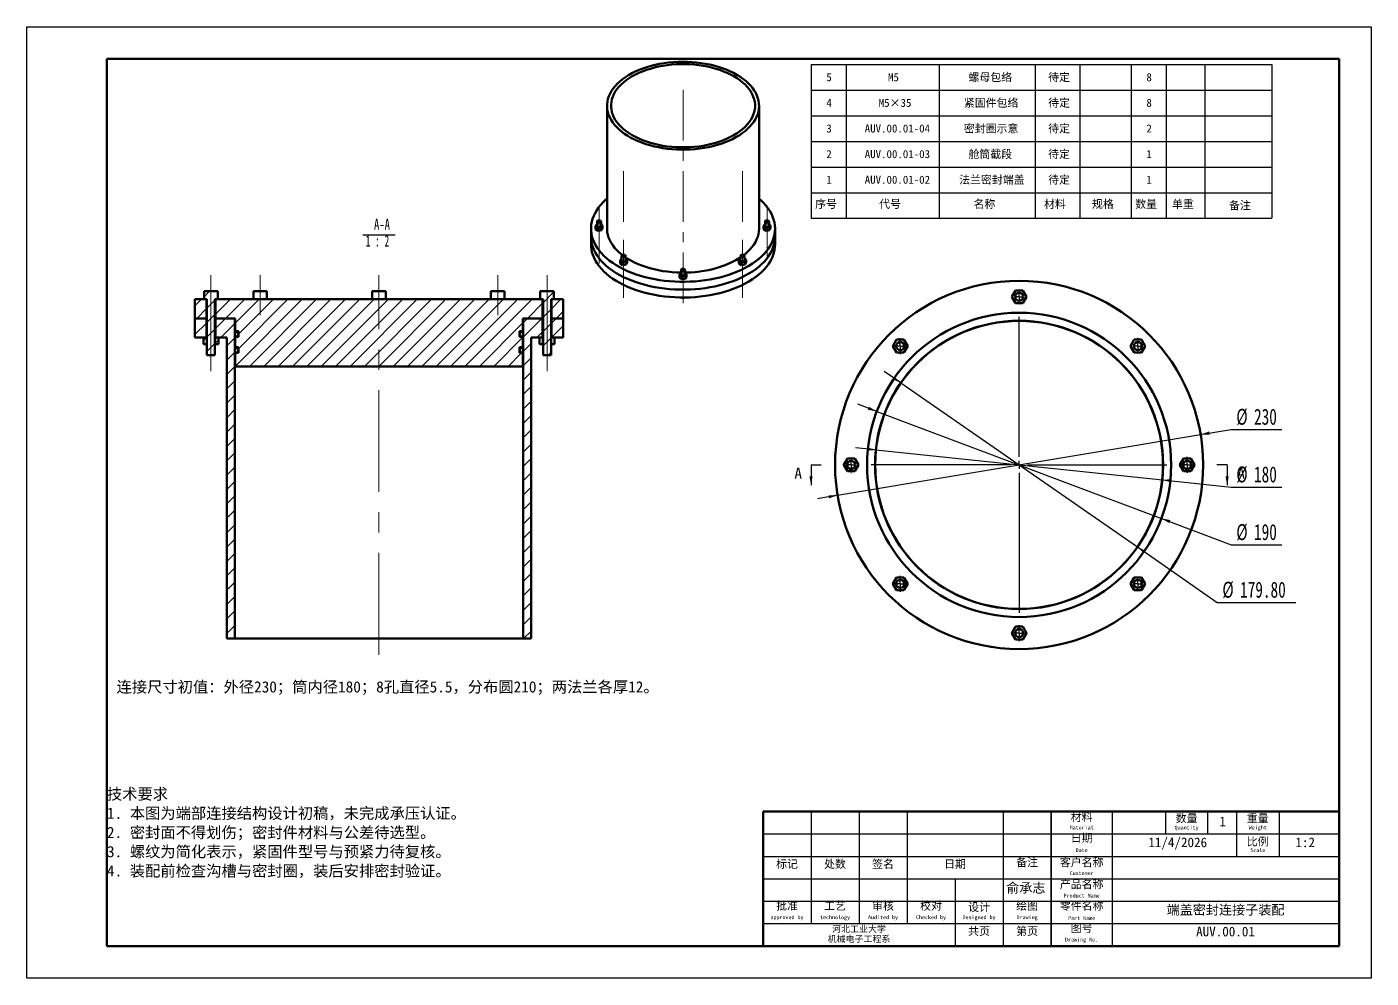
# Model space of a CAD drawing. Header units: millimetres. Extents: x 0 to 420, y 0 to 297.
import ezdxf

# ---------------------------------------------------------------- set-up
doc = ezdxf.new("R2010")
doc.units = ezdxf.units.MM
doc.linetypes.add('CENTERX2', pattern=[20.32, 12.7, -2.54, 2.54, -2.54])
for name, color, linetype in [('2_细实线层', 4, 'Continuous'), ('3_文字层', 174, 'Continuous'), ('9中心线层', 1, 'Continuous')]:
    doc.layers.add(name, color=color, linetype=linetype)
doc.layers.add('4_图框轮廓', color=1, linetype='Continuous', lineweight=50)
doc.styles.add('AUV_FANGSONG', font='simfang.ttf')
doc.styles.add('SLDTEXTSTYLE3', font='TXT', dxfattribs={"width": 0.7})
doc.styles.add('SLDTEXTSTYLE4', font='TXT', dxfattribs={"width": 0.62})
doc.dimstyles.new('SLDDIMSTYLE0', dxfattribs={"dimtxt": 5, "dimasz": 2.8, "dimexe": 0, "dimexo": 0.0625, "dimgap": 1.25, "dimtad": 2, "dimlfac": 2, "dimrnd": 1e-09, "dimzin": 4, "dimdsep": 46, "dimtxsty": 'SLDTEXTSTYLE3', "dimsah": 1, "dimcen": 0, "dimadec": 0, "dimazin": 1, "dimtfac": 1, "dimtmove": 0, "dimatfit": 3, "dimfxl": 1, "dimfrac": 2, "dimtolj": 1, "dimtzin": 12, "dimarcsym": 0})
doc.dimstyles.new('SLDDIMSTYLE1', dxfattribs={"dimtxt": 5, "dimasz": 2.8, "dimexe": 0, "dimexo": 0.0625, "dimgap": 1.25, "dimtad": 2, "dimlfac": 2, "dimrnd": 1e-09, "dimzin": 12, "dimdsep": 46, "dimtxsty": 'SLDTEXTSTYLE3', "dimsah": 1, "dimcen": 0, "dimadec": 0, "dimazin": 3, "dimtfac": 1, "dimtmove": 0, "dimatfit": 3, "dimfxl": 1, "dimfrac": 2, "dimtolj": 1, "dimtzin": 12, "dimarcsym": 0})

# ---------------------------------------------------------------- blocks, each defined once
blk = doc.blocks.new('SW_TABLEANNOTATION_0')
at = {"color": 0, "linetype": 'Continuous', "lineweight": 25}
for p, q in [((0, 40), (0, 32)), ((0, 40), (11, 40)), ((11, 40), (11, 32)), ((11, 40), (40, 40)), ((40, 40), (40, 32)), ((40, 40), (70, 40)), ((70, 40), (70, 32)), ((70, 40), (84, 40)), ((84, 40), (84, 32)), ((84, 40), (100, 40)), ((100, 40), (100, 32)), ((100, 40), (111, 40)), ((111, 40), (111, 32)), ((111, 40), (123, 40)), ((123, 40), (123, 32)), ((123, 40), (144, 40)), ((144, 40), (144, 32)), ((0, 32), (0, 24)), ((0, 32), (11, 32)), ((11, 32), (11, 24)), ((11, 32), (40, 32)), ((40, 32), (40, 24)), ((40, 32), (70, 32)), ((70, 32), (70, 24)), ((70, 32), (84, 32)), ((84, 32), (84, 24)), ((84, 32), (100, 32)), ((100, 32), (100, 24)), ((100, 32), (111, 32)), ((111, 32), (111, 24)), ((111, 32), (123, 32)), ((123, 32), (123, 24)), ((123, 32), (144, 32)), ((144, 32), (144, 24)), ((0, 24), (0, 16)), ((0, 24), (11, 24)), ((11, 24), (11, 16)), ((11, 24), (40, 24)), ((40, 24), (40, 16)), ((40, 24), (70, 24)), ((70, 24), (70, 16)), ((70, 24), (84, 24)), ((84, 24), (84, 16)), ((84, 24), (100, 24)), ((100, 24), (100, 16)), ((100, 24), (111, 24)), ((111, 24), (111, 16)), ((111, 24), (123, 24)), ((123, 24), (123, 16)), ((123, 24), (144, 24)), ((144, 24), (144, 16)), ((0, 16), (0, 8)), ((0, 16), (11, 16)), ((11, 16), (11, 8)), ((11, 16), (40, 16)), ((40, 16), (40, 8)), ((40, 16), (70, 16)), ((70, 16), (70, 8)), ((70, 16), (84, 16)), ((84, 16), (84, 8)), ((84, 16), (100, 16)), ((100, 16), (100, 8)), ((100, 16), (111, 16)), ((111, 16), (111, 8)), ((111, 16), (123, 16)), ((123, 16), (123, 8)), ((123, 16), (144, 16)), ((144, 16), (144, 8)), ((0, 8), (0, 0)), ((0, 8), (11, 8)), ((11, 8), (11, 0)), ((11, 8), (40, 8)), ((40, 8), (40, 0)), ((40, 8), (70, 8)), ((70, 8), (70, 0)), ((70, 8), (84, 8)), ((84, 8), (84, 0)), ((84, 8), (100, 8)), ((100, 8), (100, 0)), ((100, 8), (111, 8)), ((111, 8), (111, 0)), ((111, 8), (123, 8)), ((123, 8), (123, 0)), ((123, 8), (144, 8)), ((144, 8), (144, 0)), ((0, 0), (0, -8)), ((0, 0), (11, 0)), ((11, 0), (11, -8)), ((11, 0), (40, 0)), ((40, 0), (40, -8)), ((40, 0), (70, 0)), ((70, 0), (70, -8)), ((70, 0), (84, 0)), ((84, 0), (84, -8)), ((84, 0), (100, 0)), ((100, 0), (100, -8)), ((100, 0), (111, 0)), ((111, 0), (111, -8)), ((111, 0), (123, 0)), ((123, 0), (123, -8)), ((123, 0), (144, 0)), ((144, 0), (144, -8)), ((0, -8), (11, -8)), ((11, -8), (40, -8)), ((40, -8), (70, -8)), ((70, -8), (84, -8)), ((84, -8), (100, -8)), ((100, -8), (111, -8)), ((111, -8), (123, -8)), ((123, -8), (144, -8))]:
    blk.add_line(p, q, dxfattribs=at)
at = {"color": 0, "linetype": 'Continuous', "lineweight": 0, "char_height": 2.5, "attachment_point": 1, "style": 'AUV_FANGSONG'}
for s, insert in [('5', (4.77, 37.3)), ('M5', (24.05, 37.3)), ('螺母包络', (49.18, 37.3)), ('待定', (74.09, 37.3)), ('8', (104.77, 37.3)), ('紧固件包络', (47.73, 29.3)), ('待定', (74.09, 29.3)), ('4', (4.77, 29.3)), ('M5×35', (21.14, 29.3)), ('8', (104.77, 29.3)), ('3', (4.77, 21.3)), ('AUV.00.01-04', (16.77, 21.3)), ('密封圈示意', (47.73, 21.3)), ('待定', (74.09, 21.3)), ('2', (104.77, 21.3)), ('2', (4.77, 13.3)), ('AUV.00.01-03', (16.77, 13.3)), ('舱筒截段', (49.18, 13.3)), ('待定', (74.09, 13.3)), ('1', (104.77, 13.3)), ('1', (4.77, 5.3)), ('AUV.00.01-02', (16.77, 5.3)), ('法兰密封端盖', (46.27, 5.3)), ('待定', (74.09, 5.3)), ('1', (104.77, 5.3)), ('序号', (1.27, -2.29)), ('代号', (21.27, -2.29)), ('名称', (50.77, -2.29)), ('材料', (72.77, -2.29)), ('规格', (87.77, -2.29)), ('数量', (101.27, -2.29)), ('单重', (112.77, -2.29)), ('备注', (130.59, -2.7))]:
    blk.add_mtext(s, dxfattribs=dict(at, insert=insert))
blk = doc.blocks.new('_D')
at = {"layer": '9中心线层', "transparency": 16777216}
for p, q in [((273.05, 185.6), (267.84, 189.22)), ((273.05, 185.6), (346.95, 134.4)), ((346.95, 134.4), (371.92, 117.09)), ((371.92, 117.09), (396.49, 117.09))]:
    blk.add_line(p, q, dxfattribs=at)
for points in [[(273.05, 185.6), (271.04, 187.62), (270.46, 186.78)], [(346.95, 134.4), (348.96, 132.38), (349.54, 133.22)]]:
    blk.add_solid(points, dxfattribs=at)
at = {"layer": '9中心线层', "transparency": 16777216, "char_height": 5, "attachment_point": 1, "style": 'SLDTEXTSTYLE3'}
for s, insert in [('%%c', (373.51, 123.54)), ('179.80', (379.04, 123.54))]:
    blk.add_mtext(s, dxfattribs=dict(at, insert=insert))
blk = doc.blocks.new('_D_1')
at = {"layer": '9中心线层', "transparency": 16777216}
for p, q in [((265.54, 176.71), (259.59, 178.94)), ((265.54, 176.71), (354.46, 143.29)), ((354.46, 143.29), (376.28, 135.09)), ((376.28, 135.09), (392.13, 135.09))]:
    blk.add_line(p, q, dxfattribs=at)
for points in [[(265.54, 176.71), (263.09, 178.17), (262.74, 177.22)], [(354.46, 143.29), (356.91, 141.83), (357.26, 142.78)]]:
    blk.add_solid(points, dxfattribs=at)
at = {"layer": '9中心线层', "transparency": 16777216, "char_height": 5, "attachment_point": 1, "style": 'SLDTEXTSTYLE3'}
for s, insert in [('%%c', (377.87, 141.54)), ('190', (383.4, 141.54))]:
    blk.add_mtext(s, dxfattribs=dict(at, insert=insert))
blk = doc.blocks.new('_D_2')
at = {"layer": '9中心线层', "transparency": 16777216}
for p, q in [((265.24, 164.67), (258.93, 165.32)), ((265.24, 164.67), (354.76, 155.33)), ((354.76, 155.33), (376.28, 153.09)), ((376.28, 153.09), (392.13, 153.09))]:
    blk.add_line(p, q, dxfattribs=at)
for points in [[(265.24, 164.67), (262.51, 165.46), (262.4, 164.45)], [(354.76, 155.33), (357.49, 154.54), (357.6, 155.55)]]:
    blk.add_solid(points, dxfattribs=at)
at = {"layer": '9中心线层', "transparency": 16777216, "char_height": 5, "attachment_point": 1, "style": 'SLDTEXTSTYLE3'}
for s, insert in [('%%c', (377.87, 159.54)), ('180', (383.4, 159.54))]:
    blk.add_mtext(s, dxfattribs=dict(at, insert=insert))
blk = doc.blocks.new('_D_3')
at = {"layer": '9中心线层', "transparency": 16777216}
for p, q in [((253.29, 150.51), (366.71, 169.49)), ((366.71, 169.49), (376.28, 171.09)), ((376.28, 171.09), (392.13, 171.09)), ((253.29, 150.51), (247.03, 149.46))]:
    blk.add_line(p, q, dxfattribs=at)
for points in [[(366.71, 169.49), (369.56, 169.45), (369.39, 170.45)], [(253.29, 150.51), (250.44, 150.55), (250.61, 149.55)]]:
    blk.add_solid(points, dxfattribs=at)
at = {"layer": '9中心线层', "transparency": 16777216, "char_height": 5, "attachment_point": 1, "style": 'SLDTEXTSTYLE3'}
for s, insert in [('%%c', (377.87, 177.54)), ('230', (383.4, 177.54))]:
    blk.add_mtext(s, dxfattribs=dict(at, insert=insert))
blk = doc.blocks.new('SW_CENTERMARKSYMBOL_0')
at = {"layer": '9中心线层', "color": 0}
for p, q in [((0, 2.5), (0, 46.2)), ((-2.5, 0), (-46.2, 0)), ((0, 0), (-1.25, 0)), ((0, 0), (0, 1.25)), ((0, 0), (0, -1.25)), ((0, 0), (1.25, 0)), ((2.5, 0), (46.2, 0)), ((0, -2.5), (0, -46.2))]:
    blk.add_line(p, q, dxfattribs=at)
blk = doc.blocks.new('SW_CENTERMARKSYMBOL_1')
at = {"layer": '9中心线层', "color": 0}
for p, q in [((-2.5, 0), (-2.525, 0)), ((0, 0), (-1.25, 0)), ((0, 2.5), (0, 2.525)), ((0, 0), (0, 1.25)), ((0, 0), (0, -1.25)), ((0, 0), (1.25, 0)), ((2.5, 0), (2.525, 0)), ((0, -2.5), (0, -2.525))]:
    blk.add_line(p, q, dxfattribs=at)
blk = doc.blocks.new('SW_CENTERMARKSYMBOL_2')
at = {"layer": '9中心线层', "color": 0}
for p, q in [((-2.5, 0), (-2.525, 0)), ((0, 0), (-1.25, 0)), ((0, 2.5), (0, 2.525)), ((0, 0), (0, 1.25)), ((0, 0), (0, -1.25)), ((0, 0), (1.25, 0)), ((2.5, 0), (2.525, 0)), ((0, -2.5), (0, -2.525))]:
    blk.add_line(p, q, dxfattribs=at)
blk = doc.blocks.new('SW_CENTERMARKSYMBOL_3')
at = {"layer": '9中心线层', "color": 0}
for p, q in [((-2.5, 0), (-2.525, 0)), ((0, 0), (-1.25, 0)), ((0, 2.5), (0, 2.525)), ((0, 0), (0, 1.25)), ((0, 0), (0, -1.25)), ((0, 0), (1.25, 0)), ((2.5, 0), (2.525, 0)), ((0, -2.5), (0, -2.525))]:
    blk.add_line(p, q, dxfattribs=at)
blk = doc.blocks.new('SW_CENTERMARKSYMBOL_4')
at = {"layer": '9中心线层', "color": 0}
for p, q in [((-1.25, 0), (-2.5, 0)), ((0, 0), (-1.25, 0)), ((0, 1.25), (0, 2.5)), ((0, 0), (0, 1.25)), ((0, 0), (0, -1.25)), ((0, 0), (1.25, 0)), ((1.25, 0), (2.5, 0)), ((0, -1.25), (0, -2.5))]:
    blk.add_line(p, q, dxfattribs=at)
blk = doc.blocks.new('SW_CENTERMARKSYMBOL_5')
at = {"layer": '9中心线层', "color": 0}
for p, q in [((-1.25, 0), (-2.5, 0)), ((0, 0), (-1.25, 0)), ((0, 1.25), (0, 2.5)), ((0, 0), (0, 1.25)), ((0, 0), (0, -1.25)), ((0, 0), (1.25, 0)), ((1.25, 0), (2.5, 0)), ((0, -1.25), (0, -2.5))]:
    blk.add_line(p, q, dxfattribs=at)
blk = doc.blocks.new('SW_CENTERMARKSYMBOL_6')
at = {"layer": '9中心线层', "color": 0}
for p, q in [((-1.25, 0), (-2.5, 0)), ((0, 0), (-1.25, 0)), ((0, 1.25), (0, 2.5)), ((0, 0), (0, 1.25)), ((0, 0), (0, -1.25)), ((0, 0), (1.25, 0)), ((1.25, 0), (2.5, 0)), ((0, -1.25), (0, -2.5))]:
    blk.add_line(p, q, dxfattribs=at)
blk = doc.blocks.new('SW_CENTERMARKSYMBOL_7')
at = {"layer": '9中心线层', "color": 0}
for p, q in [((-1.25, 0), (-2.5, 0)), ((0, 0), (-1.25, 0)), ((0, 1.25), (0, 2.5)), ((0, 0), (0, 1.25)), ((0, 0), (0, -1.25)), ((0, 0), (1.25, 0)), ((1.25, 0), (2.5, 0)), ((0, -1.25), (0, -2.5))]:
    blk.add_line(p, q, dxfattribs=at)
blk = doc.blocks.new('SW_CENTERMARKSYMBOL_8')
at = {"layer": '9中心线层', "color": 0}
for p, q in [((-2.5, 0), (-2.525, 0)), ((0, 0), (-1.25, 0)), ((0, 2.5), (0, 2.525)), ((0, 0), (0, 1.25)), ((0, 0), (0, -1.25)), ((0, 0), (1.25, 0)), ((2.5, 0), (2.525, 0)), ((0, -2.5), (0, -2.525))]:
    blk.add_line(p, q, dxfattribs=at)
blk = doc.blocks.new('SW_NOTE_0')
at = {"layer": '9中心线层', "color": 0}
blk.add_line((-2.04, -0.57), (8.15, -0.57), dxfattribs=at)
at = {"layer": '9中心线层', "color": 0, "char_height": 3.5, "attachment_point": 2}
for s, insert, style in [('A-A', (3.99, 4.51), 'SLDTEXTSTYLE3'), ('1 : 2', (2.56, -0.71), 'SLDTEXTSTYLE4')]:
    blk.add_mtext(s, dxfattribs=dict(at, insert=insert, style=style))

msp = doc.modelspace()

# ---------------------------------------------------------------- hatches: boundary and pattern name
at = {"layer": '9中心线层', "linetype": 'Continuous', "lineweight": 18}
h = msp.add_hatch(dxfattribs=at)
h.set_pattern_fill('ANSI31', color=256, style=0)
h.paths.add_polyline_path([(59.625, 214.25), (55.375, 214.25), (55.375, 211.75), (56.25, 211.75), (56.25, 194.25), (58.75, 194.25), (58.75, 211.75), (59.625, 211.75)], flags=0)
h = msp.add_hatch(dxfattribs=at)
h.set_pattern_fill('ANSI31', color=256, style=0)
h.paths.add_polyline_path([(164.625, 214.25), (160.375, 214.25), (160.375, 211.75), (161.25, 211.75), (161.25, 194.25), (163.75, 194.25), (163.75, 211.75), (164.625, 211.75)], flags=0)
h = msp.add_hatch(dxfattribs=at)
h.set_pattern_fill('ANSI31', color=256, style=0)
h.paths.add_polyline_path([(56.125, 211.75), (52.5, 211.75), (52.5, 205.75), (56.125, 205.75)], flags=0)
h = msp.add_hatch(dxfattribs=at)
h.set_pattern_fill('ANSI31', color=256, style=0)
h.paths.add_polyline_path([(65.05, 194.95), (65.05, 190.75), (154.95, 190.75), (154.95, 194.95), (153.925, 194.95), (153.925, 196.75), (154.95, 196.75), (154.95, 199.95), (153.925, 199.95), (153.925, 201.75), (154.95, 201.75), (154.95, 205.75), (161.125, 205.75), (161.125, 211.75), (58.875, 211.75), (58.875, 205.75), (65.05, 205.75), (65.05, 201.75), (66.075, 201.75), (66.075, 199.95), (65.05, 199.95), (65.05, 196.75), (66.075, 196.75), (66.075, 194.95)], flags=0)
h = msp.add_hatch(dxfattribs=at)
h.set_pattern_fill('ANSI31', color=256, style=0)
h.paths.add_polyline_path([(167.5, 211.75), (163.875, 211.75), (163.875, 205.75), (167.5, 205.75)], flags=0)
h = msp.add_hatch(dxfattribs=at)
h.set_pattern_fill('ANSI31', color=256, style=0)
h.paths.add_polyline_path([(56.125, 205.75), (52.5, 205.75), (52.5, 199.75), (56.125, 199.75)], flags=0)
h = msp.add_hatch(dxfattribs=at)
h.set_pattern_fill('ANSI31', color=256, style=0)
h.paths.add_polyline_path([(62.5, 199.75), (62.5, 105.75), (65, 105.75), (65, 205.75), (58.875, 205.75), (58.875, 199.75)], flags=0)
h = msp.add_hatch(dxfattribs=at)
h.set_pattern_fill('ANSI31', color=256, style=0)
edge = h.paths.add_edge_path(flags=0)
edge.add_ellipse((65.5375, 200.85), major_axis=(0, -0.8166), ratio=0.65824137, start_angle=0, end_angle=0)
h = msp.add_hatch(dxfattribs=at)
h.set_pattern_fill('ANSI31', color=256, style=0)
edge = h.paths.add_edge_path(flags=0)
edge.add_ellipse((154.4625, 200.85), major_axis=(0, -0.8166), ratio=0.65824137, start_angle=0, end_angle=0)
h = msp.add_hatch(dxfattribs=at)
h.set_pattern_fill('ANSI31', color=256, style=0)
h.paths.add_polyline_path([(157.5, 105.75), (157.5, 199.75), (161.125, 199.75), (161.125, 205.75), (155, 205.75), (155, 105.75)], flags=0)
h = msp.add_hatch(dxfattribs=at)
h.set_pattern_fill('ANSI31', color=256, style=0)
h.paths.add_polyline_path([(167.5, 205.75), (163.875, 205.75), (163.875, 199.75), (167.5, 199.75)], flags=0)
h = msp.add_hatch(dxfattribs=at)
h.set_pattern_fill('ANSI31', color=256, style=0)
h.paths.add_polyline_path([(56.225, 199.75), (55.1906, 199.75), (55.1906, 197.75), (56.225, 197.75)], flags=0)
h = msp.add_hatch(dxfattribs=at)
h.set_pattern_fill('ANSI31', color=256, style=0)
h.paths.add_polyline_path([(58.775, 197.75), (59.8094, 197.75), (59.8094, 199.75), (58.775, 199.75)], flags=0)
h = msp.add_hatch(dxfattribs=at)
h.set_pattern_fill('ANSI31', color=256, style=0)
h.paths.add_polyline_path([(161.225, 199.75), (160.1906, 199.75), (160.1906, 197.75), (161.225, 197.75)], flags=0)
h = msp.add_hatch(dxfattribs=at)
h.set_pattern_fill('ANSI31', color=256, style=0)
h.paths.add_polyline_path([(163.775, 197.75), (164.8094, 197.75), (164.8094, 199.75), (163.775, 199.75)], flags=0)
h = msp.add_hatch(dxfattribs=at)
h.set_pattern_fill('ANSI31', color=256, style=0)
edge = h.paths.add_edge_path(flags=0)
edge.add_ellipse((65.5375, 195.85), major_axis=(0, -0.8166), ratio=0.65824137, start_angle=0, end_angle=0)
h = msp.add_hatch(dxfattribs=at)
h.set_pattern_fill('ANSI31', color=256, style=0)
edge = h.paths.add_edge_path(flags=0)
edge.add_ellipse((154.4625, 195.85), major_axis=(0, -0.8166), ratio=0.65824137, start_angle=0, end_angle=0)

# ---------------------------------------------------------------- linework, layer by layer
at = {"color": 7, "linetype": 'Continuous', "lineweight": 50}
for p, q in [((181.25, 272.1487), (181.25, 233.7713)), ((228.75, 233.7713), (228.75, 272.1487)), ((178.1251, 236.0167), (178.1251, 234.5153)), ((179.3751, 234.5153), (179.3751, 236.0167)), ((230.6249, 236.0167), (230.6249, 234.5153)), ((231.8749, 234.5153), (231.8749, 236.0167)), ((176.25, 233.7713), (176.25, 231.3216)), ((176.25, 231.3216), (176.25, 228.872)), ((177.9336, 235.0591), (177.6347, 234.4153)), ((177.6347, 234.4153), (178.4512, 233.9439)), ((177.6347, 234.4153), (177.6347, 233.5987)), ((177.6347, 233.5987), (178.4512, 233.1274)), ((178.1251, 235.0888), (177.9336, 235.0591)), ((178.4512, 233.9439), (179.5666, 234.1164)), ((178.4512, 233.9439), (178.4512, 233.1274)), ((178.4512, 233.1274), (179.5666, 233.2999)), ((179.8654, 234.7603), (179.3751, 235.0434)), ((179.5666, 234.1164), (179.8654, 234.7603)), ((179.5666, 234.1164), (179.5666, 233.2999)), ((179.5666, 233.2999), (179.8654, 233.9438)), ((179.8654, 234.7603), (179.8654, 233.9438)), ((230.4334, 235.0591), (230.1346, 234.4153)), ((230.1346, 234.4153), (230.9511, 233.9439)), ((230.1346, 234.4153), (230.1346, 233.5987)), ((230.1346, 233.5987), (230.9511, 233.1274)), ((230.6249, 235.0888), (230.4334, 235.0591)), ((230.9511, 233.9439), (232.0664, 234.1164)), ((230.9511, 233.9439), (230.9511, 233.1274)), ((230.9511, 233.1274), (232.0664, 233.2999)), ((232.3653, 234.7603), (231.8749, 235.0434)), ((232.0664, 234.1164), (232.3653, 234.7603)), ((232.0664, 234.1164), (232.0664, 233.2999)), ((232.0664, 233.2999), (232.3653, 233.9438)), ((232.3653, 234.7603), (232.3653, 233.9438)), ((233.75, 231.3216), (233.75, 233.7713)), ((233.75, 228.872), (233.75, 231.3216)), ((185.622, 224.3438), (185.3231, 223.6999)), ((185.3231, 223.6999), (186.1396, 223.2286)), ((185.3231, 223.6999), (185.3231, 222.8834)), ((185.3231, 222.8834), (186.1396, 222.412)), ((185.8134, 224.3734), (185.622, 224.3438)), ((185.8134, 225.3014), (185.8134, 223.7999)), ((186.1396, 223.2286), (187.2549, 223.4011)), ((186.1396, 223.2286), (186.1396, 222.412)), ((187.0634, 223.7999), (187.0634, 225.3014)), ((187.5538, 224.045), (187.0634, 224.328)), ((187.2549, 223.4011), (187.5538, 224.045)), ((187.2549, 223.4011), (187.2549, 222.5845)), ((187.2549, 222.5845), (187.5538, 223.2284)), ((187.5538, 224.045), (187.5538, 223.2284)), ((222.7451, 224.3438), (222.4462, 223.6999)), ((222.4462, 223.6999), (223.2627, 223.2286)), ((222.4462, 223.6999), (222.4462, 222.8834)), ((222.4462, 222.8834), (223.2627, 222.412)), ((222.9366, 224.3734), (222.7451, 224.3438)), ((222.9366, 225.3014), (222.9366, 223.7999)), ((223.2627, 223.2286), (224.378, 223.4011)), ((223.2627, 223.2286), (223.2627, 222.412)), ((224.1866, 223.7999), (224.1866, 225.3014)), ((224.6769, 224.045), (224.1866, 224.328)), ((224.378, 223.4011), (224.6769, 224.045)), ((224.378, 223.4011), (224.378, 222.5845)), ((224.378, 222.5845), (224.6769, 223.2284)), ((224.6769, 224.045), (224.6769, 223.2284)), ((186.1396, 222.412), (187.2549, 222.5845)), ((204.1835, 219.9054), (203.8846, 219.2615)), ((203.8846, 219.2615), (204.7011, 218.7902)), ((203.8846, 219.2615), (203.8846, 218.445)), ((203.8846, 218.445), (204.7011, 217.9736)), ((204.375, 219.935), (204.1835, 219.9054)), ((204.375, 220.863), (204.375, 219.3615)), ((204.7011, 218.7902), (205.8165, 218.9627)), ((204.7011, 218.7902), (204.7011, 217.9736)), ((205.625, 219.3615), (205.625, 220.863)), ((206.1154, 219.6066), (205.625, 219.8896)), ((205.8165, 218.9627), (206.1154, 219.6066)), ((205.8165, 218.9627), (205.8165, 218.1461)), ((205.8165, 218.1461), (206.1154, 218.79)), ((206.1154, 219.6066), (206.1154, 218.79)), ((223.2627, 222.412), (224.378, 222.5845)), ((55.375, 211.75), (55.375, 214.25)), ((55.375, 214.25), (59.625, 214.25)), ((59.625, 214.25), (59.625, 211.75)), ((70.752, 214.25), (70.752, 211.75)), ((70.752, 214.25), (72.877, 214.25)), ((72.877, 214.25), (75.002, 214.25)), ((75.002, 211.75), (75.002, 214.25)), ((107.875, 214.25), (107.875, 211.75)), ((107.875, 214.25), (110, 214.25)), ((110, 214.25), (112.125, 214.25)), ((112.125, 211.75), (112.125, 214.25)), ((144.998, 214.25), (144.998, 211.75)), ((144.998, 214.25), (147.123, 214.25)), ((147.123, 214.25), (149.248, 214.25)), ((149.248, 211.75), (149.248, 214.25)), ((160.375, 211.75), (160.375, 214.25)), ((160.375, 214.25), (164.625, 214.25)), ((164.625, 214.25), (164.625, 211.75)), ((204.7011, 217.9736), (205.8165, 218.1461)), ((308.8453, 214.5), (307.6906, 212.5)), ((311.1547, 214.5), (308.8453, 214.5)), ((312.3094, 212.5), (311.1547, 214.5)), ((52.5, 205.75), (52.5, 211.75)), ((52.5, 211.75), (56.125, 211.75)), ((56.25, 211.75), (55.375, 211.75)), ((56.125, 211.75), (56.125, 205.75)), ((56.25, 194.25), (56.25, 211.75)), ((59.625, 211.75), (58.75, 211.75)), ((58.75, 211.75), (58.75, 194.25)), ((58.875, 205.75), (58.875, 211.75)), ((58.875, 211.75), (161.125, 211.75)), ((161.25, 211.75), (160.375, 211.75)), ((161.125, 211.75), (161.125, 205.75)), ((161.25, 194.25), (161.25, 211.75)), ((164.625, 211.75), (163.75, 211.75)), ((163.75, 211.75), (163.75, 194.25)), ((163.875, 205.75), (163.875, 211.75)), ((163.875, 211.75), (167.5, 211.75)), ((167.5, 211.75), (167.5, 205.75)), ((307.6906, 212.5), (308.8453, 210.5)), ((308.8453, 210.5), (311.1547, 210.5)), ((311.1547, 210.5), (312.3094, 212.5)), ((52.5, 199.75), (52.5, 205.75)), ((52.5, 205.75), (56.125, 205.75)), ((56.125, 205.75), (52.5, 205.75)), ((56.125, 205.75), (56.125, 199.75)), ((56.125, 205.75), (56.25, 205.75)), ((56.125, 205.75), (56.25, 205.75)), ((58.75, 205.75), (58.875, 205.75)), ((58.75, 205.75), (58.875, 205.75)), ((58.875, 199.75), (58.875, 205.75)), ((58.875, 205.75), (65, 205.75)), ((65.05, 205.75), (58.875, 205.75)), ((65, 205.75), (65, 105.75)), ((65.05, 201.75), (65.05, 205.75)), ((66.075, 201.75), (65.05, 201.75)), ((66.075, 201.6666), (65.5375, 201.6666)), ((66.075, 199.95), (66.075, 201.75)), ((154.95, 201.75), (153.925, 201.75)), ((153.925, 201.75), (153.925, 199.95)), ((154.4625, 201.6666), (153.925, 201.6666)), ((161.125, 205.75), (154.95, 205.75)), ((154.95, 205.75), (154.95, 201.75)), ((155, 105.75), (155, 205.75)), ((155, 205.75), (161.125, 205.75)), ((161.125, 205.75), (161.125, 199.75)), ((161.125, 205.75), (161.25, 205.75)), ((161.125, 205.75), (161.25, 205.75)), ((163.75, 205.75), (163.875, 205.75)), ((163.75, 205.75), (163.875, 205.75)), ((163.875, 199.75), (163.875, 205.75)), ((163.875, 205.75), (167.5, 205.75)), ((167.5, 205.75), (163.875, 205.75)), ((167.5, 205.75), (167.5, 199.75)), ((56.125, 199.75), (52.5, 199.75)), ((55.1906, 199.75), (55.1906, 197.75)), ((56.225, 199.75), (55.1906, 199.75)), ((56.225, 197.75), (55.1906, 197.75)), ((56.225, 199.75), (56.225, 197.75)), ((56.225, 199.75), (56.25, 199.75)), ((56.225, 197.75), (56.25, 197.75)), ((58.75, 199.75), (58.775, 199.75)), ((58.75, 197.75), (58.775, 197.75)), ((58.775, 197.75), (58.775, 199.75)), ((59.8094, 199.75), (58.775, 199.75)), ((59.8094, 197.75), (58.775, 197.75)), ((62.5, 199.75), (58.875, 199.75)), ((59.8094, 197.75), (59.8094, 199.75)), ((62.5, 105.75), (62.5, 199.75)), ((65.05, 196.75), (65.05, 199.95)), ((65.05, 199.95), (66.075, 199.95)), ((65.5375, 200.0334), (66.075, 200.0334)), ((153.925, 200.0334), (154.4625, 200.0334)), ((153.925, 199.95), (154.95, 199.95)), ((154.95, 199.95), (154.95, 196.75)), ((161.125, 199.75), (157.5, 199.75)), ((157.5, 199.75), (157.5, 105.75)), ((160.1906, 199.75), (160.1906, 197.75)), ((161.225, 199.75), (160.1906, 199.75)), ((161.225, 197.75), (160.1906, 197.75)), ((161.225, 199.75), (161.225, 197.75)), ((161.225, 199.75), (161.25, 199.75)), ((161.225, 197.75), (161.25, 197.75)), ((163.75, 199.75), (163.775, 199.75)), ((163.75, 197.75), (163.775, 197.75)), ((163.775, 197.75), (163.775, 199.75)), ((164.8094, 199.75), (163.775, 199.75)), ((164.8094, 197.75), (163.775, 197.75)), ((167.5, 199.75), (163.875, 199.75)), ((164.8094, 197.75), (164.8094, 199.75)), ((271.7223, 199.123), (270.5676, 197.123)), ((274.0317, 199.123), (271.7223, 199.123)), ((275.1864, 197.123), (274.0317, 199.123)), ((345.9683, 199.123), (344.8136, 197.123)), ((348.2777, 199.123), (345.9683, 199.123)), ((349.4324, 197.123), (348.2777, 199.123)), ((58.75, 194.25), (56.25, 194.25)), ((66.075, 196.75), (65.05, 196.75)), ((65.05, 194.95), (66.075, 194.95)), ((65.05, 190.75), (65.05, 194.95)), ((66.075, 196.6666), (65.5375, 196.6666)), ((65.5375, 195.0334), (66.075, 195.0334)), ((66.075, 194.95), (66.075, 196.75)), ((154.95, 196.75), (153.925, 196.75)), ((153.925, 196.75), (153.925, 194.95)), ((154.4625, 196.6666), (153.925, 196.6666)), ((153.925, 195.0334), (154.4625, 195.0334)), ((153.925, 194.95), (154.95, 194.95)), ((154.95, 194.95), (154.95, 190.75)), ((163.75, 194.25), (161.25, 194.25)), ((270.5676, 197.123), (271.7223, 195.123)), ((271.7223, 195.123), (274.0317, 195.123)), ((274.0317, 195.123), (275.1864, 197.123)), ((344.8136, 197.123), (345.9683, 195.123)), ((345.9683, 195.123), (348.2777, 195.123)), ((348.2777, 195.123), (349.4324, 197.123)), ((154.95, 190.75), (65.05, 190.75)), ((256.3453, 162), (255.1906, 160)), ((255.1906, 160), (256.3453, 158)), ((258.6547, 162), (256.3453, 162)), ((259.8094, 160), (258.6547, 162)), ((258.6547, 158), (259.8094, 160)), ((361.3453, 162), (360.1906, 160)), ((360.1906, 160), (361.3453, 158)), ((363.6547, 162), (361.3453, 162)), ((364.8094, 160), (363.6547, 162)), ((363.6547, 158), (364.8094, 160)), ((256.3453, 158), (258.6547, 158)), ((361.3453, 158), (363.6547, 158)), ((271.7223, 124.877), (270.5676, 122.877)), ((270.5676, 122.877), (271.7223, 120.877)), ((274.0317, 124.877), (271.7223, 124.877)), ((275.1864, 122.877), (274.0317, 124.877)), ((274.0317, 120.877), (275.1864, 122.877)), ((345.9683, 124.877), (344.8136, 122.877)), ((344.8136, 122.877), (345.9683, 120.877)), ((348.2777, 124.877), (345.9683, 124.877)), ((349.4324, 122.877), (348.2777, 124.877)), ((348.2777, 120.877), (349.4324, 122.877)), ((271.7223, 120.877), (274.0317, 120.877)), ((345.9683, 120.877), (348.2777, 120.877)), ((308.8453, 109.5), (307.6906, 107.5)), ((311.1547, 109.5), (308.8453, 109.5)), ((312.3094, 107.5), (311.1547, 109.5)), ((65, 105.75), (62.5, 105.75)), ((155, 105.75), (65, 105.75)), ((157.5, 105.75), (155, 105.75)), ((307.6906, 107.5), (308.8453, 105.5)), ((308.8453, 105.5), (311.1547, 105.5)), ((311.1547, 105.5), (312.3094, 107.5))]:
    msp.add_line(p, q, dxfattribs=at)
at = {"color": 7, "linetype": 'Continuous', "lineweight": 50, "flags": 128}
for points in [[(221.7938, 281.8435), (222.7864, 281.2344), (223.7128, 280.5916), (224.5696, 279.9173), (225.3536, 279.2141), (226.0619, 278.4847), (226.6918, 277.7316), (227.241, 276.9578), (227.7075, 276.1661), (228.0896, 275.3595), (228.3857, 274.5409), (228.5948, 273.7134), (228.7162, 272.8801), (228.7493, 272.0441), (228.6941, 271.2085), (228.5507, 270.3764), (228.3198, 269.5508), (228.002, 268.7349), (227.5988, 267.9318), (227.1114, 267.1443), (226.5418, 266.3754), (225.892, 265.628), (225.1646, 264.9049), (224.3621, 264.2087), (223.4876, 263.542), (222.5443, 262.9074), (221.5357, 262.3071), (220.4657, 261.7435), (219.3381, 261.2185), (218.1571, 260.7342), (216.9272, 260.2924), (215.653, 259.8947), (214.3391, 259.5426), (212.9905, 259.2374), (211.6121, 258.9802), (210.2092, 258.7719), (208.7868, 258.6135), (207.3504, 258.5054), (205.9053, 258.4481), (204.4568, 258.4417), (203.0102, 258.4863), (201.5711, 258.5817), (200.1448, 258.7276), (198.7365, 258.9235), (197.3515, 259.1685), (195.995, 259.4618), (194.672, 259.8023), (193.3873, 260.1888), (192.1459, 260.6197), (190.9523, 261.0936), (189.811, 261.6085), (188.7262, 262.1627), (187.7019, 262.754), (186.7419, 263.3802), (185.8499, 264.0391), (185.0291, 264.7282), (184.2826, 265.4448), (183.6132, 266.1864), (183.0234, 266.9502), (182.5153, 267.7333), (182.0908, 268.5328), (181.7516, 269.3458), (181.4988, 270.1692), (181.3335, 271), (181.2562, 271.8351), (181.2673, 272.6713), (181.3666, 273.5055), (181.5538, 274.3348), (181.8283, 275.1559), (182.189, 275.9658), (182.6345, 276.7615), (183.1632, 277.54), (183.7732, 278.2985), (184.4621, 279.0341), (185.2275, 279.7441), (186.0664, 280.4259), (186.9757, 281.0768), (187.9521, 281.6945), (188.9919, 282.2768), (190.0912, 282.8213), (191.246, 283.3262), (192.452, 283.7894), (193.7046, 284.2094), (194.9993, 284.5845), (196.3312, 284.9133), (197.6953, 285.1947), (199.0866, 285.4275), (200.4999, 285.6109), (201.9299, 285.7442), (203.3714, 285.827), (204.8189, 285.8589), (206.2671, 285.8397), (207.7106, 285.7697), (209.144, 285.6489), (210.5619, 285.478), (211.9592, 285.2574), (213.3306, 284.9881), (214.671, 284.6711), (215.9755, 284.3074), (217.2391, 283.8985), (218.4571, 283.4459), (219.6251, 282.9513), (220.7387, 282.4165), (221.7938, 281.8435)], [(220.9099, 281.3333), (221.8775, 280.7384), (222.7785, 280.1097), (223.6093, 279.4496), (224.3667, 278.7606), (225.0476, 278.0455), (225.6495, 277.3072), (226.1698, 276.5485), (226.6066, 275.7725), (226.9581, 274.9821), (227.223, 274.1806), (227.4001, 273.371), (227.4889, 272.5567), (227.4889, 271.7407), (227.4001, 270.9263), (227.223, 270.1167), (226.9581, 269.3152), (226.6066, 268.5249), (226.1698, 267.7488), (225.6495, 266.9901), (225.0476, 266.2518), (224.3667, 265.5367), (223.6093, 264.8478), (222.7785, 264.1876), (221.8775, 263.5589), (220.9099, 262.9641), (219.8795, 262.4055), (218.7904, 261.8854), (217.6469, 261.4057), (216.4534, 260.9685), (215.2148, 260.5754), (213.9358, 260.228), (212.6216, 259.9276), (211.2773, 259.6754), (209.9082, 259.4725), (208.5198, 259.3196), (207.1174, 259.2173), (205.7067, 259.1661), (204.2933, 259.1661), (202.8826, 259.2173), (201.4802, 259.3196), (200.0918, 259.4725), (198.7227, 259.6754), (197.3784, 259.9276), (196.0642, 260.228), (194.7852, 260.5754), (193.5466, 260.9685), (192.3531, 261.4057), (191.2096, 261.8854), (190.1205, 262.4055), (189.0901, 262.9641), (188.1225, 263.5589), (187.2215, 264.1876), (186.3907, 264.8478), (185.6333, 265.5367), (184.9524, 266.2518), (184.3505, 266.9901), (183.8302, 267.7488), (183.3934, 268.5249), (183.0419, 269.3152), (182.777, 270.1167), (182.5999, 270.9263), (182.5111, 271.7407), (182.5111, 272.5567), (182.5999, 273.371), (182.777, 274.1806), (183.0419, 274.9821), (183.3934, 275.7725), (183.8302, 276.5485), (184.3505, 277.3072), (184.9524, 278.0455), (185.6333, 278.7606), (186.3907, 279.4496), (187.2215, 280.1097), (188.1225, 280.7384), (189.0901, 281.3333), (190.1205, 281.8918), (191.2096, 282.412), (192.3531, 282.8916), (193.5466, 283.3288), (194.7852, 283.7219), (196.0642, 284.0694), (197.3784, 284.3697), (198.7227, 284.6219), (200.0918, 284.8248), (201.4802, 284.9777), (202.8826, 285.08), (204.2933, 285.1312), (205.7067, 285.1312), (207.1174, 285.08), (208.5198, 284.9777), (209.9082, 284.8248), (211.2773, 284.6219), (212.6216, 284.3697), (213.9358, 284.0694), (215.2148, 283.7219), (216.4534, 283.3288), (217.6469, 282.8916), (218.7904, 282.412), (219.8795, 281.8918), (220.9099, 281.3333)], [(228.75, 243.1244), (229.3129, 242.6293), (230.1281, 241.8356), (230.8656, 241.0169), (231.5231, 240.1759), (232.0987, 239.3151), (232.5905, 238.4371), (232.9971, 237.5447), (233.3171, 236.6407), (233.5495, 235.7277), (233.6938, 234.8088), (233.7493, 233.8866), (233.716, 232.9641), (233.5939, 232.044), (233.3834, 231.1293), (233.0852, 230.2228), (232.7002, 229.3272), (232.2296, 228.4454), (231.6748, 227.5801), (231.0376, 226.7338), (230.3198, 225.9093), (229.5238, 225.1092), (228.6521, 224.3358), (227.7072, 223.5915), (226.6921, 222.8788), (225.6099, 222.1997), (224.4641, 221.5563), (223.2581, 220.9507), (221.9957, 220.3848), (220.6807, 219.8602), (219.3173, 219.3786), (217.9096, 218.9415), (216.462, 218.5503), (214.979, 218.2061), (213.4651, 217.91), (211.9251, 217.6629), (210.3637, 217.4656), (208.7856, 217.3187), (207.1959, 217.2227), (205.5994, 217.1778), (204.0011, 217.1843), (202.4058, 217.2419), (200.8186, 217.3507), (199.2442, 217.5102), (197.6877, 217.72), (196.1538, 217.9794), (194.6472, 218.2876), (193.1726, 218.6437), (191.7346, 219.0466), (190.3375, 219.4949), (188.9858, 219.9874), (187.6836, 220.5225), (186.435, 221.0985), (185.2437, 221.7137), (184.1134, 222.3662), (183.0477, 223.0539), (182.0499, 223.7747), (181.123, 224.5265), (180.27, 225.3068), (179.4933, 226.1133), (178.7955, 226.9434), (178.1787, 227.7947), (177.6448, 228.6644), (177.1955, 229.55), (176.832, 230.4485), (176.5557, 231.3574), (176.3673, 232.2737), (176.2674, 233.1946), (176.2562, 234.1173), (176.334, 235.0389), (176.5003, 235.9567), (176.7548, 236.8676), (177.0965, 237.769), (177.5245, 238.6581), (178.0374, 239.532), (178.6336, 240.3881), (179.3114, 241.2238), (180.0685, 242.0364), (180.9027, 242.8235), (181.25, 243.1244)], [(179.192, 236.2719), (179.3275, 236.1548), (179.3751, 236.0167), (179.3275, 235.8787), (179.192, 235.7616), (178.9893, 235.6834), (178.7501, 235.6559), (178.5109, 235.6834), (178.3081, 235.7616), (178.1727, 235.8787), (178.1251, 236.0167), (178.1727, 236.1548), (178.3081, 236.2719), (178.5109, 236.3501), (178.7501, 236.3775), (178.9893, 236.3501), (179.192, 236.2719)], [(231.6919, 236.2719), (231.8273, 236.1548), (231.8749, 236.0167), (231.8273, 235.8787), (231.6919, 235.7616), (231.4891, 235.6834), (231.2499, 235.6559), (231.0107, 235.6834), (230.808, 235.7616), (230.6725, 235.8787), (230.6249, 236.0167), (230.6725, 236.1548), (230.808, 236.2719), (231.0107, 236.3501), (231.2499, 236.3775), (231.4891, 236.3501), (231.6919, 236.2719)], [(233.75, 231.3216), (233.716, 230.5145), (233.5939, 229.5944), (233.3834, 228.6797), (233.0852, 227.7732), (232.7002, 226.8776), (232.2296, 225.9958), (231.6748, 225.1304), (231.0376, 224.2842), (230.3198, 223.4597), (229.5238, 222.6595), (228.6521, 221.8861), (227.7072, 221.1419), (226.6921, 220.4291), (225.6099, 219.75), (224.4641, 219.1067), (223.2581, 218.5011), (221.9957, 217.9352), (220.6807, 217.4106), (219.3173, 216.929), (217.9096, 216.4919), (216.462, 216.1007), (214.979, 215.7564), (213.4651, 215.4603), (211.9251, 215.2133), (210.3637, 215.016), (208.7856, 214.8691), (207.1959, 214.7731), (205.5994, 214.7282), (204.0011, 214.7346), (202.4058, 214.7923), (200.8186, 214.9011), (199.2442, 215.0606), (197.6877, 215.2704), (196.1538, 215.5298), (194.6472, 215.838), (193.1726, 216.1941), (191.7346, 216.5969), (190.3375, 217.0453), (188.9858, 217.5378), (187.6836, 218.0728), (186.435, 218.6489), (185.2437, 219.2641), (184.1134, 219.9165), (183.0477, 220.6043), (182.0499, 221.3251), (181.123, 222.0769), (180.27, 222.8572), (179.4933, 223.6637), (178.7955, 224.4938), (178.1787, 225.3451), (177.6448, 226.2148), (177.1955, 227.1003), (176.832, 227.9989), (176.5557, 228.9077), (176.3673, 229.824), (176.2674, 230.745), (176.25, 231.3216)], [(233.75, 231.3216), (233.716, 230.5145), (233.5939, 229.5944), (233.3834, 228.6797), (233.0852, 227.7732), (232.7002, 226.8776), (232.2296, 225.9958), (231.6748, 225.1304), (231.0376, 224.2842), (230.3198, 223.4597), (229.5238, 222.6595), (228.6521, 221.8861), (227.7072, 221.1419), (226.6921, 220.4291), (225.6099, 219.75), (224.4641, 219.1067), (223.2581, 218.5011), (221.9957, 217.9352), (220.6807, 217.4106), (219.3173, 216.929), (217.9096, 216.4919), (216.462, 216.1007), (214.979, 215.7564), (213.4651, 215.4603), (211.9251, 215.2133), (210.3637, 215.016), (208.7856, 214.8691), (207.1959, 214.7731), (205.5994, 214.7282), (204.0011, 214.7346), (202.4058, 214.7923), (200.8186, 214.9011), (199.2442, 215.0606), (197.6877, 215.2704), (196.1538, 215.5298), (194.6472, 215.838), (193.1726, 216.1941), (191.7346, 216.5969), (190.3375, 217.0453), (188.9858, 217.5378), (187.6836, 218.0728), (186.435, 218.6489), (185.2437, 219.2641), (184.1134, 219.9165), (183.0477, 220.6043), (182.0499, 221.3251), (181.123, 222.0769), (180.27, 222.8572), (179.4933, 223.6637), (178.7955, 224.4938), (178.1787, 225.3451), (177.6448, 226.2148), (177.1955, 227.1003), (176.832, 227.9989), (176.5557, 228.9077), (176.3673, 229.824), (176.2674, 230.745), (176.25, 231.3216)], [(178.1251, 234.6603), (178.1126, 234.5878), (178.1611, 234.447), (178.2993, 234.3276)], [(178.2993, 234.3276), (178.5061, 234.2478), (178.7501, 234.2198), (178.994, 234.2478), (179.2009, 234.3276), (179.339, 234.447), (179.3876, 234.5878), (179.3751, 234.6603)], [(185.9899, 225.5527), (185.8499, 225.6617), (185.0291, 226.3508), (184.2826, 227.0674), (183.6132, 227.809), (183.0234, 228.5728), (182.5153, 229.3559), (182.0908, 230.1554), (181.7516, 230.9684), (181.4988, 231.7918), (181.3335, 232.6226), (181.2562, 233.4576), (181.25, 233.7713)], [(228.75, 233.7713), (228.7493, 233.6667), (228.6941, 232.8311), (228.5507, 231.9989), (228.3198, 231.1734), (228.002, 230.3575), (227.5988, 229.5543), (227.1114, 228.7668), (226.5418, 227.998), (225.892, 227.2506), (225.1646, 226.5274), (224.3621, 225.8312), (224.0101, 225.5527)], [(230.6249, 234.6603), (230.6124, 234.5878), (230.661, 234.447), (230.7991, 234.3276)], [(230.7991, 234.3276), (231.006, 234.2478), (231.2499, 234.2198), (231.4939, 234.2478), (231.7007, 234.3276), (231.8389, 234.447), (231.8874, 234.5878), (231.8749, 234.6603)], [(233.75, 228.872), (233.716, 228.0648), (233.5939, 227.1448), (233.3834, 226.2301), (233.0852, 225.3236), (232.7002, 224.428), (232.2296, 223.5462), (231.6748, 222.6808), (231.0376, 221.8346), (230.3198, 221.0101), (229.5238, 220.2099), (228.6521, 219.4365), (227.7072, 218.6923), (226.6921, 217.9795), (225.6099, 217.3004), (224.4641, 216.6571), (223.2581, 216.0515), (221.9957, 215.4855), (220.6807, 214.961), (219.3173, 214.4794), (217.9096, 214.0423), (216.462, 213.651), (214.979, 213.3068), (213.4651, 213.0107), (211.9251, 212.7637), (210.3637, 212.5664), (208.7856, 212.4195), (207.1959, 212.3235), (205.5994, 212.2786), (204.0011, 212.285), (202.4058, 212.3427), (200.8186, 212.4515), (199.2442, 212.611), (197.6877, 212.8208), (196.1538, 213.0802), (194.6472, 213.3884), (193.1726, 213.7445), (191.7346, 214.1473), (190.3375, 214.5957), (188.9858, 215.0881), (187.6836, 215.6232), (186.435, 216.1992), (185.2437, 216.8144), (184.1134, 217.4669), (183.0477, 218.1546), (182.0499, 218.8755), (181.123, 219.6272), (180.27, 220.4076), (179.4933, 221.214), (178.7955, 222.0442), (178.1787, 222.8955), (177.6448, 223.7652), (177.1955, 224.6507), (176.832, 225.5493), (176.5557, 226.4581), (176.3673, 227.3744), (176.2674, 228.2953), (176.25, 228.872)], [(185.8134, 223.945), (185.8009, 223.8724), (185.8495, 223.7316), (185.9877, 223.6122)], [(186.8804, 225.5565), (187.0159, 225.4395), (187.0634, 225.3014), (187.0159, 225.1633), (186.8804, 225.0463), (186.6776, 224.968), (186.4384, 224.9406), (186.1993, 224.968), (185.9965, 225.0463), (185.861, 225.1633), (185.8134, 225.3014), (185.861, 225.4395), (185.9965, 225.5565), (186.1993, 225.6347), (186.4384, 225.6622), (186.6776, 225.6347), (186.8804, 225.5565)], [(185.9877, 223.6122), (186.1945, 223.5324), (186.4384, 223.5044), (186.6824, 223.5324), (186.8892, 223.6122), (187.0274, 223.7316), (187.0759, 223.8724), (187.0634, 223.945)], [(204.375, 220.0654), (203.0102, 220.1089), (201.5711, 220.2043), (200.1448, 220.3502), (198.7365, 220.5461), (197.3515, 220.7911), (195.995, 221.0844), (194.672, 221.4249), (193.3873, 221.8114), (192.1459, 222.2423), (190.9523, 222.7161), (189.811, 223.2311), (188.7262, 223.7853), (187.7019, 224.3766), (187.0634, 224.7844)], [(222.9366, 224.7844), (222.5443, 224.5299), (221.5357, 223.9297), (220.4657, 223.366), (219.3381, 222.8411), (218.1571, 222.3568), (216.9272, 221.915), (215.653, 221.5173), (214.3391, 221.1652), (212.9905, 220.8599), (211.6121, 220.6027), (210.2092, 220.3945), (208.7868, 220.2361), (207.3504, 220.128), (205.9053, 220.0706), (205.625, 220.0654)], [(222.9366, 223.945), (222.9241, 223.8724), (222.9726, 223.7316), (223.1108, 223.6122)], [(224.0035, 225.5565), (224.139, 225.4395), (224.1866, 225.3014), (224.139, 225.1633), (224.0035, 225.0463), (223.8007, 224.968), (223.5616, 224.9406), (223.3224, 224.968), (223.1196, 225.0463), (222.9841, 225.1633), (222.9366, 225.3014), (222.9841, 225.4395), (223.1196, 225.5565), (223.3224, 225.6347), (223.5616, 225.6622), (223.8007, 225.6347), (224.0035, 225.5565)], [(223.1108, 223.6122), (223.3176, 223.5324), (223.5616, 223.5044), (223.8055, 223.5324), (224.0123, 223.6122), (224.1505, 223.7316), (224.1991, 223.8724), (224.1866, 223.945)], [(204.375, 219.5066), (204.3625, 219.434), (204.411, 219.2932), (204.5492, 219.1738)], [(205.4419, 221.1181), (205.5774, 221.0011), (205.625, 220.863), (205.5774, 220.7249), (205.4419, 220.6079), (205.2392, 220.5296), (205, 220.5022), (204.7608, 220.5296), (204.5581, 220.6079), (204.4226, 220.7249), (204.375, 220.863), (204.4226, 221.0011), (204.5581, 221.1181), (204.7608, 221.1963), (205, 221.2238), (205.2392, 221.1963), (205.4419, 221.1181)], [(204.5492, 219.1738), (204.756, 219.094), (205, 219.066), (205.244, 219.094), (205.4508, 219.1738), (205.589, 219.2932), (205.6375, 219.434), (205.625, 219.5066)]]:
    msp.add_lwpolyline(points, dxfattribs=at)
at = {"color": 7, "linetype": 'Continuous', "lineweight": 50}
for centre, radius in [((310, 160), 57.5), ((310, 212.5), 1.275), ((310, 212.5), 1.25), ((310, 160), 47.5), ((310, 160), 45), ((310, 160), 44.95), ((272.877, 197.123), 1.275), ((272.877, 197.123), 1.25), ((347.123, 197.123), 1.275), ((347.123, 197.123), 1.25), ((257.5, 160), 1.275), ((257.5, 160), 1.25), ((362.5, 160), 1.275), ((362.5, 160), 1.25), ((272.877, 122.877), 1.275), ((272.877, 122.877), 1.25), ((347.123, 122.877), 1.275), ((347.123, 122.877), 1.25), ((310, 107.5), 1.275), ((310, 107.5), 1.25)]:
    msp.add_circle(centre, radius, dxfattribs=at)
msp.add_arc((205, 213.6563), 1.581, 240.43784, 299.56216, dxfattribs=at)
for centre in [(65.5375, 200.85), (154.4625, 200.85), (65.5375, 195.85), (154.4625, 195.85)]:
    msp.add_ellipse(centre, major_axis=(0, -0.8166), ratio=0.65824137, dxfattribs=at)
at = {"layer": '2_细实线层'}
for p, q in [((-0.0122, -0.2343), (-0.0122, 296.7657)), ((-0.0122, 296.7657), (419.9878, 296.7657)), ((419.9878, 296.7657), (419.9878, -0.2343)), ((244.9878, 51.7657), (244.9878, 16.7657)), ((259.9878, 51.7657), (259.9878, 16.7657)), ((274.9878, 51.7657), (274.9878, 16.7657)), ((304.9878, 51.7657), (304.9878, 9.7657)), ((319.9878, 51.7657), (409.9878, 51.7657)), ((339.0961, 51.7657), (339.0961, 9.7657)), ((355.7649, 51.7657), (355.7649, 44.7657)), ((368.9171, 51.7657), (368.9171, 44.7657)), ((377.9193, 51.7657), (377.9193, 37.7657)), ((391.2122, 51.7657), (391.2122, 37.7657)), ((229.9878, 44.7657), (409.9878, 44.7657)), ((229.9878, 37.7657), (409.9878, 37.7657)), ((229.9878, 30.7657), (409.9878, 30.7657)), ((289.9878, 30.7657), (289.9878, 9.7657)), ((229.9878, 23.7657), (409.9878, 23.7657)), ((229.9878, 16.7657), (409.9878, 16.7657)), ((419.9878, -0.2343), (-0.0122, -0.2343)), ((414.9878, -0.2343), (204.9878, -0.2343))]:
    msp.add_line(p, q, dxfattribs=at)
at = {"layer": '2_细实线层', "color": 1, "lineweight": 35}
msp.add_line((319.9878, 51.7657), (319.9878, 9.7657), dxfattribs=at)
at = {"layer": '3_文字层'}
for p, q in [((245, 160), (248.175, 160)), ((245, 160), (245, 153.65)), ((375, 160), (371.825, 160)), ((375, 160), (375, 153.65))]:
    msp.add_line(p, q, dxfattribs=at)
for points in [[(245, 153.65), (245.51, 156.45), (244.49, 156.45)], [(375, 153.65), (375.51, 156.45), (374.49, 156.45)]]:
    msp.add_solid(points, dxfattribs=at)
at = {"layer": '4_图框轮廓'}
for p, q in [((24.9878, 286.7657), (409.9878, 286.7657)), ((24.9878, 9.7657), (24.9878, 286.7657)), ((409.9878, 286.7657), (409.9878, 9.7657)), ((229.9878, 9.7657), (229.9878, 51.7657)), ((229.9878, 51.7657), (409.9878, 51.7657)), ((409.9878, 51.7657), (409.9878, 9.7657)), ((409.9878, 9.7657), (24.9878, 9.7657)), ((229.9878, 9.7657), (409.9878, 9.7657))]:
    msp.add_line(p, q, dxfattribs=at)
at = {"layer": '9中心线层', "linetype": 'CENTERX2', "lineweight": 18, "ltscale": 1.25}
for p, q in [((205, 277.1487), (205, 207.6976)), ((186.4384, 251.7321), (186.4384, 233.5667)), ((223.5616, 251.7321), (223.5616, 233.5667)), ((178.7501, 241.0167), (178.7501, 228.872)), ((231.2499, 241.0167), (231.2499, 222.8513)), ((178.7501, 228.872), (178.7501, 222.8513)), ((186.4384, 230.3014), (186.4384, 218.1567)), ((223.5616, 230.3014), (223.5616, 218.1567)), ((186.4384, 218.1567), (186.4384, 212.136)), ((223.5616, 218.1567), (223.5616, 212.136))]:
    msp.add_line(p, q, dxfattribs=at)
at = {"layer": '9中心线层', "linetype": 'CENTERX2', "lineweight": 18, "ltscale": 2.5}
for p, q in [((57.5, 211.75), (57.5, 219.25)), ((72.877, 206.75), (72.877, 219.25)), ((110, 211.75), (110, 219.25)), ((147.123, 206.75), (147.123, 219.25)), ((162.5, 211.75), (162.5, 219.25)), ((57.5, 189.25), (57.5, 211.75)), ((110, 205.75), (110, 211.75)), ((162.5, 189.25), (162.5, 211.75)), ((110, 100.75), (110, 205.75))]:
    msp.add_line(p, q, dxfattribs=at)

# ---------------------------------------------------------------- block references
at = {"color": 7, "linetype": 'Continuous', "lineweight": 0}
msp.add_blockref('SW_TABLEANNOTATION_0', (245, 245), dxfattribs=at)
at = {"layer": '9中心线层'}
for name, p in [('SW_NOTE_0', (106.9448, 232.4014)), ('SW_CENTERMARKSYMBOL_1', (310, 212.5)), ('SW_CENTERMARKSYMBOL_0', (310, 160)), ('SW_CENTERMARKSYMBOL_4', (272.877, 197.123)), ('SW_CENTERMARKSYMBOL_3', (347.123, 197.123)), ('SW_CENTERMARKSYMBOL_2', (257.5, 160)), ('SW_CENTERMARKSYMBOL_5', (362.5, 160)), ('SW_CENTERMARKSYMBOL_6', (272.877, 122.877)), ('SW_CENTERMARKSYMBOL_8', (347.123, 122.877)), ('SW_CENTERMARKSYMBOL_7', (310, 107.5))]:
    msp.add_blockref(name, p, dxfattribs=at)

# ---------------------------------------------------------------- texts
at = {"layer": '3_文字层', "style": 'AUV_FANGSONG'}
for s, insert, char_height, attachment_point in [('A', (239.7914, 159.1866), 3.5, 1), ('A', (378.175, 159.1866), 3.5, 1), ('1', (372.5765, 50.1708), 3, 1), ('11/4/2026', (350.3767, 43.6484), 3, 1), ('1:2', (396.3346, 43.6484), 3, 1), ('俞承志', (312.0984, 29.4452), 3, 2)]:
    msp.add_mtext(s, dxfattribs=dict(at, insert=insert, char_height=char_height, attachment_point=attachment_point))
for s, insert, char_height, width, attachment_point in [('技术要求', (25, 59), 3.5, 192, 1), ('1. 本图为端部连接结构设计初稿，未完成承压认证。', (25, 53), 3.5, 192, 1), ('材料', (329.5439, 51.2954), 2.5, 18.1122, 2), ('数量', (362.34, 50.878), 2.5, 12.16, 2), ('重量', (384.565, 50.878), 2.5, 12.29, 2), ('2. 密封面不得划伤；密封件材料与公差待选型。', (25, 47), 3.5, 192, 1), ('Material', (329.5439, 47.3652), 1.2, 18.1122, 2), ('Quantity', (362.34, 47.3652), 1.2, 12.16, 2), ('Weight', (384.565, 47.3652), 1.2, 12.29, 2), ('日期', (329.5439, 44.7789), 2.5, 18.1122, 2), ('比例', (384.565, 43.6484), 2.5, 12.29, 2), ('3. 螺纹为简化表示，紧固件型号与预紧力待复核。', (25, 41), 3.5, 192, 1), ('Date', (329.5439, 40.3344), 1.2, 18.1122, 2), ('Scale', (384.565, 40.3344), 1.2, 12.29, 2), ('4. 装配前检查沟槽与密封圈，装后安排密封验证。', (25, 35), 3.5, 192, 1), ('标记', (237.4878, 36.6355), 2.5, 14, 2), ('处数', (252.4878, 36.6355), 2.5, 14, 2), ('签名', (267.4878, 36.6355), 2.5, 14, 2), ('日期', (289.9878, 36.6355), 2.5, 29, 2), ('备注', (312.4878, 37.1691), 2.5, 14, 2), ('客户名称', (329.5439, 37.1691), 2.5, 18.1122, 2), ('产品名称', (329.5439, 30.3082), 2.5, 18.1122, 2), ('Customer', (329.5439, 33.1397), 1.2, 18.1122, 2), ('Product Name', (329.5439, 26.1081), 1.2, 18.1122, 2), ('批准', (237.4878, 23.5786), 2.5, 14, 2), ('工艺', (252.4878, 23.5786), 2.5, 14, 2), ('审核', (267.4878, 23.5786), 2.5, 14, 2), ('校对', (282.4878, 23.5786), 2.5, 14, 2), ('设计', (297.4878, 23.1612), 2.5, 14, 2), ('绘图', (312.4878, 23.5786), 2.5, 14, 2), ('零件名称', (329.5439, 23.5786), 2.5, 18.1122, 2), ('端盖密封连接子装配', (374.5, 22.6), 3, 68, 2), ('approved by', (237.4878, 19.3682), 1.2, 14, 2), ('technology', (252.4878, 19.3682), 1.2, 14, 2), ('Audited by', (267.4878, 19.3682), 1.2, 14, 2), ('Checked by', (282.4878, 19.3682), 1.2, 14, 2), ('Designed by', (297.4878, 19.3682), 1.2, 14, 2), ('Drawing', (312.4878, 19.3682), 1.2, 14, 2), ('Part Name', (329.5439, 19.0994), 1.2, 18.1122, 2), ('图号', (329.5439, 16.5856), 2.5, 18.1122, 2), ('机械电子工程系', (259.99, 13), 2, 58, 2), ('河北工业大学', (259.99, 16.1), 2, 58, 2), ('共页', (297.4878, 15.6686), 2.5, 14, 2), ('第页', (312.4878, 15.6686), 2.5, 14, 2), ('AUV.00.01', (374.5, 15.8), 3, 68, 2), ('Drawing No.', (329.5439, 12.3817), 1.2, 18.1122, 2)]:
    msp.add_mtext(s, dxfattribs=dict(at, insert=insert, char_height=char_height, width=width, attachment_point=attachment_point))
at = {"layer": '9中心线层', "insert": (28, 92.4453), "char_height": 3.5, "width": 370, "attachment_point": 1, "style": 'AUV_FANGSONG'}
msp.add_mtext('连接尺寸初值：外径230；筒内径180；8孔直径5.5，分布圆210；两法兰各厚12。', dxfattribs=at)

# ---------------------------------------------------------------- dimensions: what is measured, and where the dimension line sits
at = {"layer": '9中心线层'}
for p1, p2, dimstyle, picture, middle in [((346.9456, 134.3968), (273.0544, 185.6032), 'SLDDIMSTYLE0', '_D', (385, 120)), ((366.7117, 169.4887), (253.2883, 150.5113), 'SLDDIMSTYLE1', '_D_3', (385, 174)), ((354.4639, 143.2903), (265.5361, 176.7097), 'SLDDIMSTYLE1', '_D_1', (385, 138)), ((354.7575, 155.3343), (265.2425, 164.6657), 'SLDDIMSTYLE1', '_D_2', (385, 156))]:
    dim = msp.add_diameter_dim_2p(p1=p1, p2=p2, dimstyle=dimstyle, dxfattribs=at)
    dim.commit()
    dim.dimension.update_dxf_attribs({"geometry": picture, "text_midpoint": middle, "dimtype": 163})

doc.saveas('drawing.dxf')
